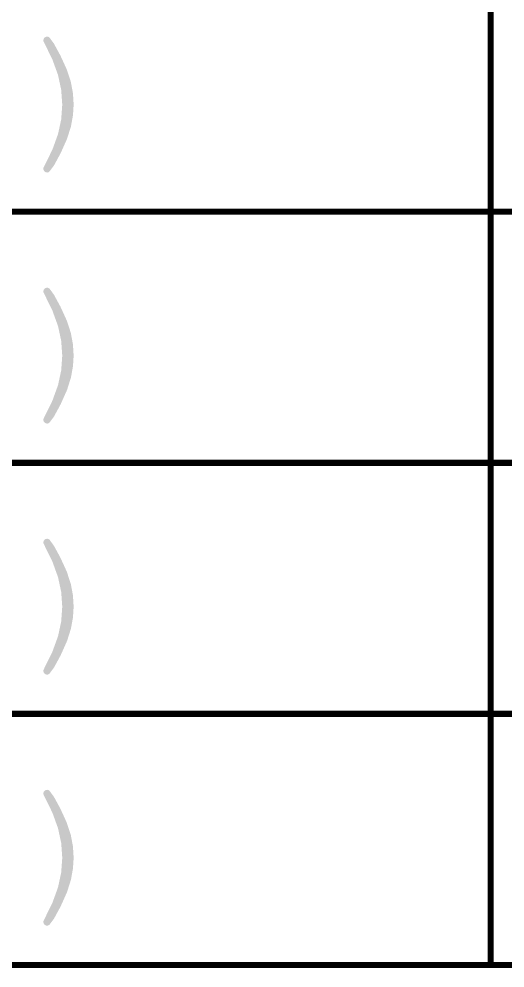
# Model space of a CAD drawing. Extents: x 0 to 8972, y -7 to 3200.
# Drawn here: x 5788 to 6101, y 2066 to 2676 of the extents above; entities that cross this region are included whole.
import ezdxf

# ---------------------------------------------------------------- set-up
doc = ezdxf.new("R2010")
doc.units = 0
doc.layers.add('DRILL_SYMBOLS', color=255, linetype='CONTINUOUS')

msp = doc.modelspace()

# ---------------------------------------------------------------- hatches: boundary and pattern name
at = {"layer": 'DRILL_SYMBOLS'}
for points in [[(5823.618661, 2621.130197), (5823.186142, 2614.303386), (5821.888543, 2607.087283), (5819.365433, 2599.085669), (5815.256378, 2589.902244), (5811.017559, 2582.080591), (5808.105157, 2578.166181), (5807.384291, 2577.647165), (5806.605748, 2577.474134), (5805.646929, 2577.65437), (5804.846772, 2578.195039), (5804.306102, 2578.980787), (5804.125866, 2579.896299), (5804.226811, 2580.50185), (5804.529567, 2581.165079), (5809.965079, 2592.222835), (5813.583937, 2602.214094), (5815.616811, 2611.672126), (5816.294449, 2621.130197), (5815.616811, 2630.631496), (5813.583937, 2640.103937), (5809.965079, 2650.109882), (5804.529567, 2661.211535), (5804.226811, 2661.874764), (5804.125866, 2662.480315), (5804.306102, 2663.388622), (5804.846772, 2664.152756), (5805.646929, 2664.671811), (5806.605748, 2664.844803), (5807.384291, 2664.68622), (5808.105157, 2664.210433), (5810.916654, 2660.360906), (5815.083386, 2652.733898), (5819.177992, 2643.766063), (5821.773189, 2635.893976), (5823.157323, 2628.540906)], [(5823.618661, 2459.712874), (5823.186142, 2452.886063), (5821.888543, 2445.669961), (5819.365433, 2437.668346), (5815.256378, 2428.484921), (5811.017559, 2420.663268), (5808.105157, 2416.748858), (5807.384291, 2416.229843), (5806.605748, 2416.056811), (5805.646929, 2416.237047), (5804.846772, 2416.777717), (5804.306102, 2417.563465), (5804.125866, 2418.478976), (5804.226811, 2419.084528), (5804.529567, 2419.747756), (5809.965079, 2430.805512), (5813.583937, 2440.796772), (5815.616811, 2450.254803), (5816.294449, 2459.712874), (5815.616811, 2469.214173), (5813.583937, 2478.686614), (5809.965079, 2488.692559), (5804.529567, 2499.794213), (5804.226811, 2500.457441), (5804.125866, 2501.062992), (5804.306102, 2501.971299), (5804.846772, 2502.735433), (5805.646929, 2503.254488), (5806.605748, 2503.42748), (5807.384291, 2503.268898), (5808.105157, 2502.79311), (5810.916654, 2498.943583), (5815.083386, 2491.316575), (5819.177992, 2482.34874), (5821.773189, 2474.476654), (5823.157323, 2467.123583)], [(5823.618661, 2298.295551), (5823.186142, 2291.46874), (5821.888543, 2284.252638), (5819.365433, 2276.251024), (5815.256378, 2267.067598), (5811.017559, 2259.245945), (5808.105157, 2255.331535), (5807.384291, 2254.81252), (5806.605748, 2254.639488), (5805.646929, 2254.819724), (5804.846772, 2255.360394), (5804.306102, 2256.146142), (5804.125866, 2257.061654), (5804.226811, 2257.667205), (5804.529567, 2258.330433), (5809.965079, 2269.388189), (5813.583937, 2279.379449), (5815.616811, 2288.83748), (5816.294449, 2298.295551), (5815.616811, 2307.79685), (5813.583937, 2317.269291), (5809.965079, 2327.275236), (5804.529567, 2338.37689), (5804.226811, 2339.040118), (5804.125866, 2339.645669), (5804.306102, 2340.553976), (5804.846772, 2341.31811), (5805.646929, 2341.837165), (5806.605748, 2342.010157), (5807.384291, 2341.851575), (5808.105157, 2341.375787), (5810.916654, 2337.52626), (5815.083386, 2329.899252), (5819.177992, 2320.931417), (5821.773189, 2313.059331), (5823.157323, 2305.70626)], [(5823.618661, 2136.878228), (5823.186142, 2130.051417), (5821.888543, 2122.835315), (5819.365433, 2114.833701), (5815.256378, 2105.650276), (5811.017559, 2097.828622), (5808.105157, 2093.914213), (5807.384291, 2093.395197), (5806.605748, 2093.222165), (5805.646929, 2093.402402), (5804.846772, 2093.943071), (5804.306102, 2094.728819), (5804.125866, 2095.644331), (5804.226811, 2096.249882), (5804.529567, 2096.91311), (5809.965079, 2107.970866), (5813.583937, 2117.962126), (5815.616811, 2127.420157), (5816.294449, 2136.878228), (5815.616811, 2146.379528), (5813.583937, 2155.851969), (5809.965079, 2165.857913), (5804.529567, 2176.959567), (5804.226811, 2177.622795), (5804.125866, 2178.228346), (5804.306102, 2179.136654), (5804.846772, 2179.900787), (5805.646929, 2180.419843), (5806.605748, 2180.592835), (5807.384291, 2180.434252), (5808.105157, 2179.958465), (5810.916654, 2176.108937), (5815.083386, 2168.481929), (5819.177992, 2159.514094), (5821.773189, 2151.642008), (5823.157323, 2144.288937)]]:
    msp.add_hatch(color=7, dxfattribs=at).paths.add_polyline_path(points)

# ---------------------------------------------------------------- linework, layer by layer
at = {"layer": 'DRILL_SYMBOLS', "color": 7}
for points, const_width in [([(6091.844646, 2875.07874), (6091.844646, 2067.992126)], 3.937008), ([(5823.618661, 2621.130197), (5823.186142, 2614.303386), (5821.888543, 2607.087283), (5819.365433, 2599.085669), (5815.256378, 2589.902244), (5811.017559, 2582.080591), (5808.105157, 2578.166181), (5807.384291, 2577.647165), (5806.605748, 2577.474134), (5805.646929, 2577.65437), (5804.846772, 2578.195039), (5804.306102, 2578.980787), (5804.125866, 2579.896299), (5804.226811, 2580.50185), (5804.529567, 2581.165079), (5809.965079, 2592.222835), (5813.583937, 2602.214094), (5815.616811, 2611.672126), (5816.294449, 2621.130197), (5815.616811, 2630.631496), (5813.583937, 2640.103937), (5809.965079, 2650.109882), (5804.529567, 2661.211535), (5804.226811, 2661.874764), (5804.125866, 2662.480315), (5804.306102, 2663.388622), (5804.846772, 2664.152756), (5805.646929, 2664.671811), (5806.605748, 2664.844803), (5807.384291, 2664.68622), (5808.105157, 2664.210433), (5810.916654, 2660.360906), (5815.083386, 2652.733898), (5819.177992, 2643.766063), (5821.773189, 2635.893976), (5823.157323, 2628.540906), (5823.618661, 2621.130197)], 0.000039), ([(2804.212598, 2552.244094), (8969.797402, 2552.244094)], 3.937008), ([(5823.618661, 2459.712874), (5823.186142, 2452.886063), (5821.888543, 2445.669961), (5819.365433, 2437.668346), (5815.256378, 2428.484921), (5811.017559, 2420.663268), (5808.105157, 2416.748858), (5807.384291, 2416.229843), (5806.605748, 2416.056811), (5805.646929, 2416.237047), (5804.846772, 2416.777717), (5804.306102, 2417.563465), (5804.125866, 2418.478976), (5804.226811, 2419.084528), (5804.529567, 2419.747756), (5809.965079, 2430.805512), (5813.583937, 2440.796772), (5815.616811, 2450.254803), (5816.294449, 2459.712874), (5815.616811, 2469.214173), (5813.583937, 2478.686614), (5809.965079, 2488.692559), (5804.529567, 2499.794213), (5804.226811, 2500.457441), (5804.125866, 2501.062992), (5804.306102, 2501.971299), (5804.846772, 2502.735433), (5805.646929, 2503.254488), (5806.605748, 2503.42748), (5807.384291, 2503.268898), (5808.105157, 2502.79311), (5810.916654, 2498.943583), (5815.083386, 2491.316575), (5819.177992, 2482.34874), (5821.773189, 2474.476654), (5823.157323, 2467.123583), (5823.618661, 2459.712874)], 0.000039), ([(2804.212598, 2390.826772), (8969.797402, 2390.826772)], 3.937008), ([(5823.618661, 2298.295551), (5823.186142, 2291.46874), (5821.888543, 2284.252638), (5819.365433, 2276.251024), (5815.256378, 2267.067598), (5811.017559, 2259.245945), (5808.105157, 2255.331535), (5807.384291, 2254.81252), (5806.605748, 2254.639488), (5805.646929, 2254.819724), (5804.846772, 2255.360394), (5804.306102, 2256.146142), (5804.125866, 2257.061654), (5804.226811, 2257.667205), (5804.529567, 2258.330433), (5809.965079, 2269.388189), (5813.583937, 2279.379449), (5815.616811, 2288.83748), (5816.294449, 2298.295551), (5815.616811, 2307.79685), (5813.583937, 2317.269291), (5809.965079, 2327.275236), (5804.529567, 2338.37689), (5804.226811, 2339.040118), (5804.125866, 2339.645669), (5804.306102, 2340.553976), (5804.846772, 2341.31811), (5805.646929, 2341.837165), (5806.605748, 2342.010157), (5807.384291, 2341.851575), (5808.105157, 2341.375787), (5810.916654, 2337.52626), (5815.083386, 2329.899252), (5819.177992, 2320.931417), (5821.773189, 2313.059331), (5823.157323, 2305.70626), (5823.618661, 2298.295551)], 0.000039), ([(2804.212598, 2229.409449), (8969.797402, 2229.409449)], 3.937008), ([(5823.618661, 2136.878228), (5823.186142, 2130.051417), (5821.888543, 2122.835315), (5819.365433, 2114.833701), (5815.256378, 2105.650276), (5811.017559, 2097.828622), (5808.105157, 2093.914213), (5807.384291, 2093.395197), (5806.605748, 2093.222165), (5805.646929, 2093.402402), (5804.846772, 2093.943071), (5804.306102, 2094.728819), (5804.125866, 2095.644331), (5804.226811, 2096.249882), (5804.529567, 2096.91311), (5809.965079, 2107.970866), (5813.583937, 2117.962126), (5815.616811, 2127.420157), (5816.294449, 2136.878228), (5815.616811, 2146.379528), (5813.583937, 2155.851969), (5809.965079, 2165.857913), (5804.529567, 2176.959567), (5804.226811, 2177.622795), (5804.125866, 2178.228346), (5804.306102, 2179.136654), (5804.846772, 2179.900787), (5805.646929, 2180.419843), (5806.605748, 2180.592835), (5807.384291, 2180.434252), (5808.105157, 2179.958465), (5810.916654, 2176.108937), (5815.083386, 2168.481929), (5819.177992, 2159.514094), (5821.773189, 2151.642008), (5823.157323, 2144.288937), (5823.618661, 2136.878228)], 0.000039), ([(2804.212598, 2067.992126), (8969.797402, 2067.992126)], 3.937008)]:
    msp.add_lwpolyline(points, dxfattribs=dict(at, const_width=const_width))

doc.saveas('drawing.dxf')
